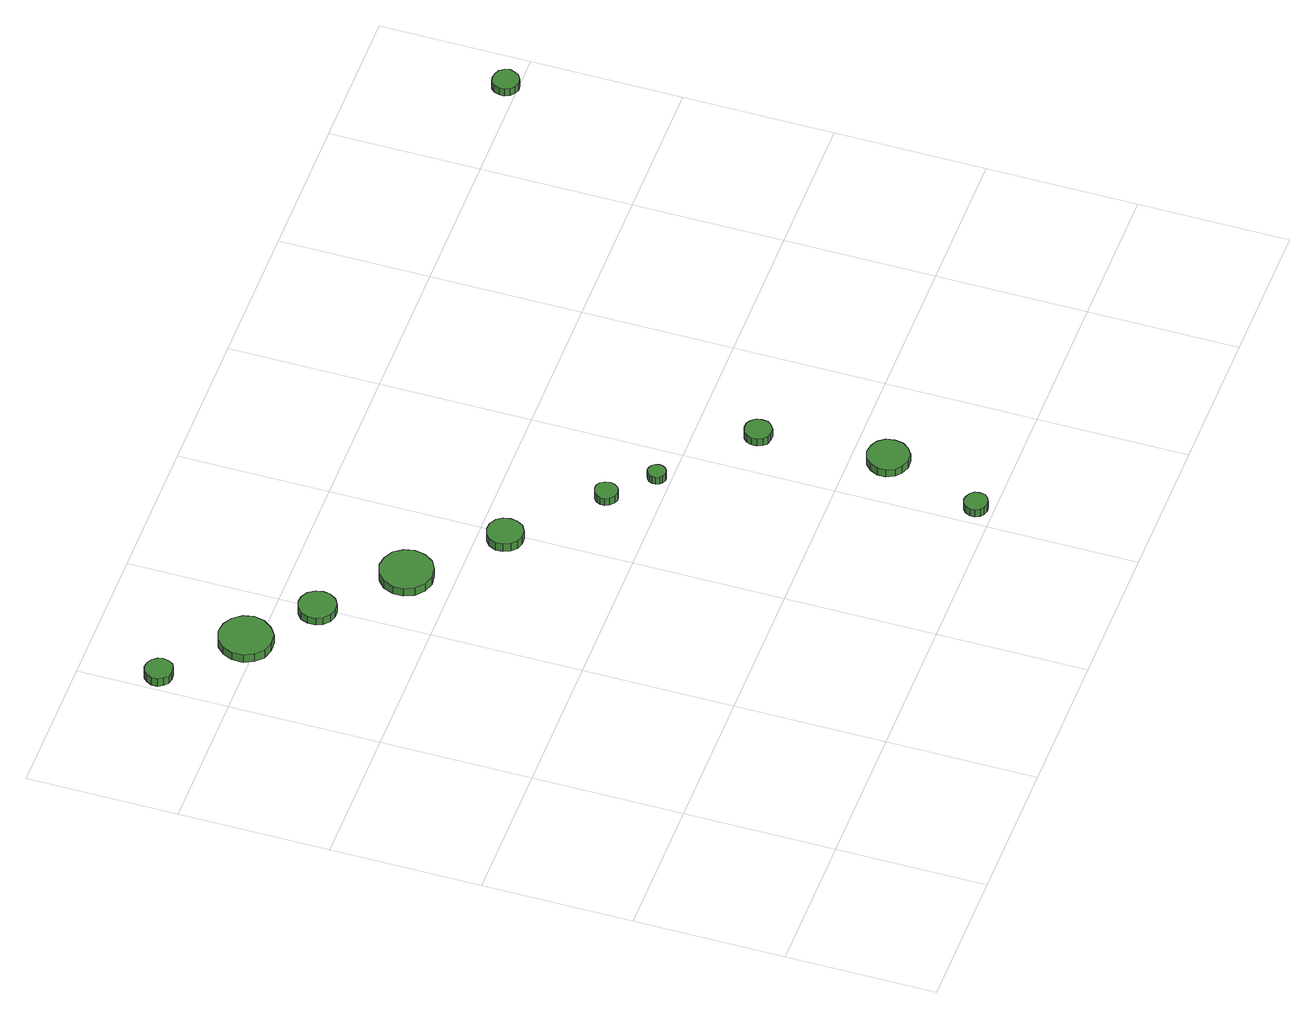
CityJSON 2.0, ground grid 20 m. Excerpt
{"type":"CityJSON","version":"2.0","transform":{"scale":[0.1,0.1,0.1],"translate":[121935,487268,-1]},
"CityObjects":{
"tree1":{"type":"SolitaryVegetationObject","attributes":{"function":"something"},"geometry":[{"type":"MultiSurface","lod":"1","boundaries":[[[0,1,2,3,4,5,6,7,8,9,10,11,12,13,14]],[[15,16,17,18,19,20,21,22,23,24,25,26,27,28,29]],[[0,29,28,1]],[[1,28,27,2]],[[2,27,26,3]],[[3,26,25,4]],[[4,25,24,5]],[[5,24,23,6]],[[6,23,22,7]],[[7,22,21,8]],[[8,21,20,9]],[[9,20,19,10]],[[10,19,18,11]],[[11,18,17,12]],[[12,17,16,13]],[[13,16,15,14]],[[14,15,29,0]]]}]},
"tree2":{"type":"SolitaryVegetationObject","attributes":{"function":"something"},"geometry":[{"type":"MultiSurface","lod":"1","boundaries":[[[30,31,32,33,34,35,36,37,38,39,40,41,42,43,44]],[[45,46,47,48,49,50,51,52,53,54,55,56,57,58,59]],[[30,59,58,31]],[[31,58,57,32]],[[32,57,56,33]],[[33,56,55,34]],[[34,55,54,35]],[[35,54,53,36]],[[36,53,52,37]],[[37,52,51,38]],[[38,51,50,39]],[[39,50,49,40]],[[40,49,48,41]],[[41,48,47,42]],[[42,47,46,43]],[[43,46,45,44]],[[44,45,59,30]]]}]},
"tree3":{"type":"SolitaryVegetationObject","attributes":{"function":"something"},"geometry":[{"type":"MultiSurface","lod":"1","boundaries":[[[60,61,62,63,64,65,66,67,68,69,70,71,72,73,74]],[[75,76,77,78,79,80,81,82,83,84,85,86,87,88,89]],[[60,89,88,61]],[[61,88,87,62]],[[62,87,86,63]],[[63,86,85,64]],[[64,85,84,65]],[[65,84,83,66]],[[66,83,82,67]],[[67,82,81,68]],[[68,81,80,69]],[[69,80,79,70]],[[70,79,78,71]],[[71,78,77,72]],[[72,77,76,73]],[[73,76,75,74]],[[74,75,89,60]]]}]},
"tree4":{"type":"SolitaryVegetationObject","attributes":{"function":"something"},"geometry":[{"type":"MultiSurface","lod":"1","boundaries":[[[90,91,92,93,94,95,96,97,98,99,100,101,102,103,104]],[[105,106,107,108,109,110,111,112,113,114,115,116,117,118,119]],[[90,119,118,91]],[[91,118,117,92]],[[92,117,116,93]],[[93,116,115,94]],[[94,115,114,95]],[[95,114,113,96]],[[96,113,112,97]],[[97,112,111,98]],[[98,111,110,99]],[[99,110,109,100]],[[100,109,108,101]],[[101,108,107,102]],[[102,107,106,103]],[[103,106,105,104]],[[104,105,119,90]]]}]},
"tree5":{"type":"SolitaryVegetationObject","attributes":{"function":"something"},"geometry":[{"type":"MultiSurface","lod":"1","boundaries":[[[120,121,122,123,124,125,126,127,128,129,130,131,132,133,134]],[[135,136,137,138,139,140,141,142,143,144,145,146,147,148,149]],[[120,149,148,121]],[[121,148,147,122]],[[122,147,146,123]],[[123,146,145,124]],[[124,145,144,125]],[[125,144,143,126]],[[126,143,142,127]],[[127,142,141,128]],[[128,141,140,129]],[[129,140,139,130]],[[130,139,138,131]],[[131,138,137,132]],[[132,137,136,133]],[[133,136,135,134]],[[134,135,149,120]]]}]},
"tree6":{"type":"SolitaryVegetationObject","attributes":{"function":"something"},"geometry":[{"type":"MultiSurface","lod":"1","boundaries":[[[150,151,152,153,154,155,156,157,158,159,160,161,162,163,164]],[[165,166,167,168,169,170,171,172,173,174,175,176,177,178,179]],[[150,179,178,151]],[[151,178,177,152]],[[152,177,176,153]],[[153,176,175,154]],[[154,175,174,155]],[[155,174,173,156]],[[156,173,172,157]],[[157,172,171,158]],[[158,171,170,159]],[[159,170,169,160]],[[160,169,168,161]],[[161,168,167,162]],[[162,167,166,163]],[[163,166,165,164]],[[164,165,179,150]]]}]},
"tree7":{"type":"SolitaryVegetationObject","attributes":{"function":"something"},"geometry":[{"type":"MultiSurface","lod":"1","boundaries":[[[180,181,182,183,184,185,186,187,188,189,190,191,192,193,194]],[[195,196,197,198,199,200,201,202,203,204,205,206,207,208,209]],[[180,209,208,181]],[[181,208,207,182]],[[182,207,206,183]],[[183,206,205,184]],[[184,205,204,185]],[[185,204,203,186]],[[186,203,202,187]],[[187,202,201,188]],[[188,201,200,189]],[[189,200,199,190]],[[190,199,198,191]],[[191,198,197,192]],[[192,197,196,193]],[[193,196,195,194]],[[194,195,209,180]]]}]},
"tree8":{"type":"SolitaryVegetationObject","attributes":{"function":"something"},"geometry":[{"type":"MultiSurface","lod":"1","boundaries":[[[210,211,212,213,214,215,216,217,218,219,220,221,222,223,224]],[[225,226,227,228,229,230,231,232,233,234,235,236,237,238,239]],[[210,239,238,211]],[[211,238,237,212]],[[212,237,236,213]],[[213,236,235,214]],[[214,235,234,215]],[[215,234,233,216]],[[216,233,232,217]],[[217,232,231,218]],[[218,231,230,219]],[[219,230,229,220]],[[220,229,228,221]],[[221,228,227,222]],[[222,227,226,223]],[[223,226,225,224]],[[224,225,239,210]]]}]},
"tree9":{"type":"SolitaryVegetationObject","attributes":{"function":"something"},"geometry":[{"type":"MultiSurface","lod":"1","boundaries":[[[240,241,242,243,244,245,246,247,248,249,250,251,252,253,254]],[[255,256,257,258,259,260,261,262,263,264,265,266,267,268,269]],[[240,269,268,241]],[[241,268,267,242]],[[242,267,266,243]],[[243,266,265,244]],[[244,265,264,245]],[[245,264,263,246]],[[246,263,262,247]],[[247,262,261,248]],[[248,261,260,249]],[[249,260,259,250]],[[250,259,258,251]],[[251,258,257,252]],[[252,257,256,253]],[[253,256,255,254]],[[254,255,269,240]]]}]},
"tree10":{"type":"SolitaryVegetationObject","attributes":{"function":"something"},"geometry":[{"type":"MultiSurface","lod":"1","boundaries":[[[270,271,272,273,274,275,276,277,278,279,280,281,282,283,284]],[[285,286,287,288,289,290,291,292,293,294,295,296,297,298,299]],[[270,299,298,271]],[[271,298,297,272]],[[272,297,296,273]],[[273,296,295,274]],[[274,295,294,275]],[[275,294,293,276]],[[276,293,292,277]],[[277,292,291,278]],[[278,291,290,279]],[[279,290,289,280]],[[280,289,288,281]],[[281,288,287,282]],[[282,287,286,283]],[[283,286,285,284]],[[284,285,299,270]]]}]},
"tree11":{"type":"SolitaryVegetationObject","attributes":{"function":"something"},"geometry":[{"type":"MultiSurface","lod":"1","boundaries":[[[300,301,302,303,304,305,306,307,308,309,310,311,312,313,314]],[[315,316,317,318,319,320,321,322,323,324,325,326,327,328,329]],[[300,329,328,301]],[[301,328,327,302]],[[302,327,326,303]],[[303,326,325,304]],[[304,325,324,305]],[[305,324,323,306]],[[306,323,322,307]],[[307,322,321,308]],[[308,321,320,309]],[[309,320,319,310]],[[310,319,318,311]],[[311,318,317,312]],[[312,317,316,313]],[[313,316,315,314]],[[314,315,329,300]]]}]}
},
"vertices":[
[40,899,27],[38,906,27],[34,912,27],[27,916,27],[19,917,27],[12,915,27],[7,910,27],[3,903,27],[3,895,27],[7,888,27],[12,883,27],[19,881,27],[27,882,27],[34,885,27],[38,891,27],[38,891,14],[34,885,14],[27,882,14],[19,881,14],[12,883,14],[7,888,14],[3,895,14],[3,903,14],[7,910,14],[12,915,14],[19,917,14],[27,916,14],[34,912,14],[38,906,14],[40,899,14],
[145,814,28],[142,828,28],[133,840,28],[121,847,28],[106,849,28],[92,844,28],[82,834,28],[76,821,28],[76,806,28],[82,793,28],[92,783,28],[106,779,28],[121,780,28],[133,788,28],[142,800,28],[142,800,15],[133,788,15],[121,780,15],[106,779,15],[92,783,15],[82,793,15],[76,806,15],[76,821,15],[82,834,15],[92,844,15],[106,849,15],[121,847,15],[133,840,15],[142,828,15],[145,814,15],
[216,746,26],[214,756,26],[208,765,26],[199,770,26],[189,771,26],[180,768,26],[172,761,26],[168,752,26],[168,741,26],[172,732,26],[180,725,26],[189,722,26],[199,723,26],[208,728,26],[214,736,26],[214,736,14],[208,728,14],[199,723,14],[189,722,14],[180,725,14],[172,732,14],[168,741,14],[168,752,14],[172,761,14],[180,768,14],[189,771,14],[199,770,14],[208,765,14],[214,756,14],[216,746,14],
[320,660,27],[317,674,27],[309,686,27],[296,693,27],[282,695,27],[268,690,27],[257,681,27],[251,667,27],[251,653,27],[257,640,27],[268,630,27],[282,625,27],[296,627,27],[309,634,27],[317,646,27],[317,646,14],[309,634,14],[296,627,14],[282,625,14],[268,630,14],[257,640,14],[251,653,14],[251,667,14],[257,681,14],[268,690,14],[282,695,14],[296,693,14],[309,686,14],[317,674,14],[320,660,14],
[412,565,26],[410,574,26],[405,582,26],[396,587,26],[386,588,26],[377,585,26],[370,579,26],[366,570,26],[366,560,26],[370,551,26],[377,544,26],[386,541,26],[396,542,26],[405,547,26],[410,555,26],[410,555,13],[405,547,13],[396,542,13],[386,541,13],[377,544,13],[370,551,13],[366,560,13],[366,570,13],[370,579,13],[377,585,13],[386,588,13],[396,587,13],[405,582,13],[410,574,13],[412,565,13],
[644,24,22],[643,30,22],[639,35,22],[633,38,22],[627,39,22],[621,37,22],[616,33,22],[613,27,22],[613,20,22],[616,14,22],[621,10,22],[627,8,22],[633,9,22],[639,12,22],[643,17,22],[643,17,10],[639,12,10],[633,9,10],[627,8,10],[621,10,10],[616,14,10],[613,20,10],[613,27,10],[616,33,10],[621,37,10],[627,39,10],[633,38,10],[639,35,10],[643,30,10],[644,24,10],
[512,467,26],[511,473,26],[507,479,26],[502,482,26],[496,482,26],[490,480,26],[485,476,26],[482,470,26],[482,464,26],[485,459,26],[490,454,26],[496,452,26],[502,453,26],[507,456,26],[511,461,26],[511,461,14],[507,456,14],[502,453,14],[496,452,14],[490,454,14],[485,459,14],[482,464,14],[482,470,14],[485,476,14],[490,480,14],[496,482,14],[502,482,14],[507,479,14],[511,473,14],[512,467,14],
[561,418,26],[560,423,26],[557,427,26],[553,429,26],[548,430,26],[543,428,26],[540,425,26],[538,420,26],[538,416,26],[540,411,26],[543,408,26],[548,406,26],[553,407,26],[557,409,26],[560,413,26],[560,413,14],[557,409,14],[553,407,14],[548,406,14],[543,408,14],[540,411,14],[538,416,14],[538,420,14],[540,425,14],[543,428,14],[548,430,14],[553,429,14],[557,427,14],[560,423,14],[561,418,14],
[695,152,26],[693,164,26],[686,173,26],[677,178,26],[665,180,26],[654,176,26],[646,168,26],[641,158,26],[641,147,26],[646,136,26],[654,129,26],[665,125,26],[677,126,26],[686,132,26],[693,141,26],[693,141,14],[686,132,14],[677,126,14],[665,125,14],[654,129,14],[646,136,14],[641,147,14],[641,158,14],[646,168,14],[654,176,14],[665,180,14],[677,178,14],[686,173,14],[693,164,14],[695,152,14],
[676,321,27],[675,328,27],[670,334,27],[664,338,27],[656,338,27],[649,336,27],[644,331,27],[641,324,27],[641,317,27],[644,310,27],[649,305,27],[656,303,27],[664,303,27],[670,307,27],[675,313,27],[675,313,15],[670,307,15],[664,303,15],[656,303,15],[649,305,15],[644,310,15],[641,317,15],[641,324,15],[644,331,15],[649,336,15],[656,338,15],[664,338,15],[670,334,15],[675,328,15],[676,321,15],
[1163,815,27],[1161,822,27],[1157,828,27],[1150,831,27],[1143,832,27],[1136,830,27],[1131,825,27],[1128,818,27],[1128,811,27],[1131,804,27],[1136,800,27],[1143,797,27],[1150,798,27],[1157,802,27],[1161,808,27],[1161,808,15],[1157,802,15],[1150,798,15],[1143,797,15],[1136,800,15],[1131,804,15],[1128,811,15],[1128,818,15],[1131,825,15],[1136,830,15],[1143,832,15],[1150,831,15],[1157,828,15],[1161,822,15],[1163,815,15]
]}
